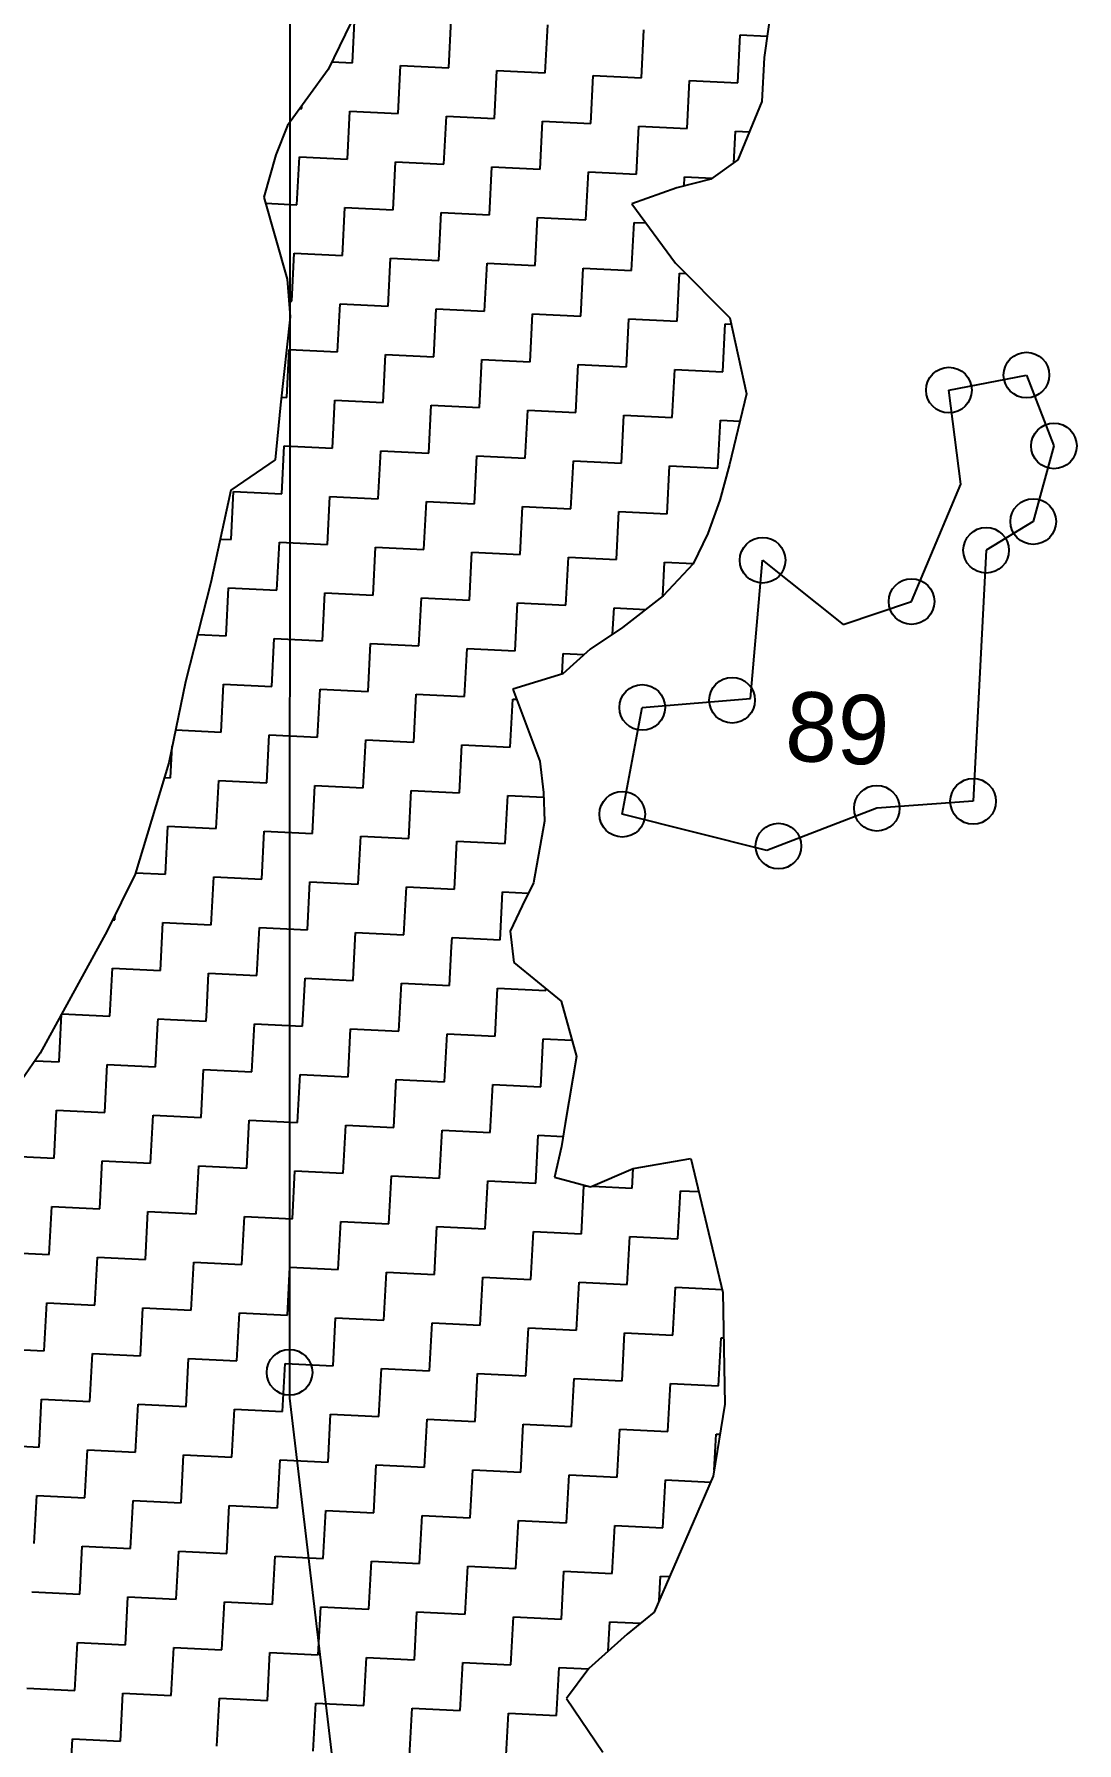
# Model space of a CAD drawing. Header units: metres. Extents: x 281214 to 284109, y 2088556 to 2092246.
# Drawn here: x 281748.8 to 281884.9, y 2090646.5 to 2090869.6 of the extents above; entities that cross this region are included whole.
import ezdxf
from ezdxf.enums import TextEntityAlignment as Align

# ---------------------------------------------------------------- set-up
doc = ezdxf.new("R2010")
doc.units = ezdxf.units.M
for name, color, linetype in [('POLY_HATCH', 12, 'Continuous'), ('POLY_PARCEL', 6, 'Continuous'), ('TEXT_PARCEL', 7, 'Continuous')]:
    doc.layers.add(name, color=color, linetype=linetype)
doc.styles.add('TEXT_MAP', font='')
doc.styles.get('TEXT_MAP').set_extended_font_data('Kruti Dev 050')

msp = doc.modelspace()

# ---------------------------------------------------------------- linework, layer by layer
for centre in [(281878.31, 2090825.1), (281868.19, 2090823.13), (281881.9, 2090815.84), (281879.2, 2090805.97), (281873.05, 2090802.22), (281843.87, 2090800.92), (281863.31, 2090795.53), (281828.15, 2090781.7), (281839.89, 2090782.65), (281825.55, 2090767.76), (281858.78, 2090768.54), (281871.35, 2090769.45), (281845.94, 2090763.61), (281782.11, 2090694.9)]:
    msp.add_circle(centre, 2.98)
at = {"layer": 'POLY_HATCH'}
for p, q in [((281845.11, 2090873.96), (281844.05, 2090866.56)), ((281790.12, 2090871.08), (281787.17, 2090864.98)), ((281787.17, 2090864.98), (281781.86, 2090857.69)), ((281844.05, 2090866.56), (281843.75, 2090860.81)), ((281843.75, 2090860.81), (281840.64, 2090853.18)), ((281781.86, 2090857.69), (281780.34, 2090853.83)), ((281780.34, 2090853.83), (281778.74, 2090848.32)), ((281840.64, 2090853.18), (281837.12, 2090850.65)), ((281832.66, 2090849.53), (281826.79, 2090847.46)), ((281837.12, 2090850.65), (281832.66, 2090849.53)), ((281778.74, 2090848.32), (281781.8, 2090837.63)), ((281826.79, 2090847.46), (281832.49, 2090839.71)), ((281781.8, 2090837.63), (281782.2, 2090832.68)), ((281832.49, 2090839.71), (281839.57, 2090832.57)), ((281782.2, 2090832.68), (281780.95, 2090821.23)), ((281839.57, 2090832.57), (281841.77, 2090822.63)), ((281841.77, 2090822.63), (281839.55, 2090813.43)), ((281780.95, 2090821.23), (281780.25, 2090814.04)), ((281780.25, 2090814.04), (281774.45, 2090810.06)), ((281839.55, 2090813.43), (281838.29, 2090808.76)), ((281774.45, 2090810.06), (281771.85, 2090798.03)), ((281838.29, 2090808.76), (281836.71, 2090804.43)), ((281836.71, 2090804.43), (281834.81, 2090800.47)), ((281834.81, 2090800.47), (281830.87, 2090796.27)), ((281771.85, 2090798.03), (281768.54, 2090785.04)), ((281830.87, 2090796.27), (281825.57, 2090792.14)), ((281825.57, 2090792.14), (281821.35, 2090789.31)), ((281821.35, 2090789.31), (281817.79, 2090786.1)), ((281768.54, 2090785.04), (281766.34, 2090774.49)), ((281817.79, 2090786.1), (281811.25, 2090784.07)), ((281811.25, 2090784.07), (281814.8, 2090774.67)), ((281766.34, 2090774.49), (281763.54, 2090765.1)), ((281814.8, 2090774.67), (281815.26, 2090770.58)), ((281815.26, 2090770.58), (281815.41, 2090766.85)), ((281815.41, 2090766.85), (281813.97, 2090758.79)), ((281763.54, 2090765.1), (281761.96, 2090759.92)), ((281761.96, 2090759.92), (281758.29, 2090752.54)), ((281813.97, 2090758.79), (281812.46, 2090755.82)), ((281812.46, 2090755.82), (281810.93, 2090752.51)), ((281758.29, 2090752.54), (281749.56, 2090736.55)), ((281810.93, 2090752.51), (281811.4, 2090748.42)), ((281811.4, 2090748.42), (281817.58, 2090743.36)), ((281817.58, 2090743.36), (281819.58, 2090736.14)), ((281749.56, 2090736.55), (281744.23, 2090728.93)), ((281819.58, 2090736.14), (281818.11, 2090727.4)), ((281818.11, 2090727.4), (281817.61, 2090724.38)), ((281817.61, 2090724.38), (281816.72, 2090720.36)), ((281826.96, 2090721.52), (281834.48, 2090722.83)), ((281834.48, 2090722.83), (281838.66, 2090705.33)), ((281816.72, 2090720.36), (281821.41, 2090719.1)), ((281821.41, 2090719.1), (281826.96, 2090721.52)), ((281838.66, 2090705.33), (281838.92, 2090690.75)), ((281838.92, 2090690.75), (281837.42, 2090681.34)), ((281837.42, 2090681.34), (281829.72, 2090663.59)), ((281829.72, 2090663.59), (281826.18, 2090660.73)), ((281826.18, 2090660.73), (281821.2, 2090656.24)), ((281821.2, 2090656.24), (281818.28, 2090652.32)), ((281818.28, 2090652.32), (281823.01, 2090645.3))]:
    msp.add_line(p, q, dxfattribs=at)
at = {"layer": 'POLY_HATCH', "linetype": 'Continuous'}
for p, q in [((281790.33, 2090865.85), (281790.65, 2090872.14)), ((281802.9, 2090865.2), (281803.23, 2090871.49)), ((281815.48, 2090864.54), (281815.81, 2090870.83)), ((281828.06, 2090863.89), (281828.38, 2090870.18)), ((281840.63, 2090863.24), (281840.96, 2090869.53)), ((281840.96, 2090869.53), (281844.45, 2090869.35)), ((281787.66, 2090865.99), (281790.33, 2090865.85)), ((281796.29, 2090859.23), (281796.61, 2090865.52)), ((281796.61, 2090865.52), (281802.9, 2090865.2)), ((281808.86, 2090858.58), (281809.19, 2090864.87)), ((281809.19, 2090864.87), (281815.48, 2090864.54)), ((281821.44, 2090857.93), (281821.77, 2090864.22)), ((281821.77, 2090864.22), (281828.06, 2090863.89)), ((281834.02, 2090857.28), (281834.34, 2090863.57)), ((281834.34, 2090863.57), (281840.63, 2090863.24)), ((281783.71, 2090859.89), (281783.73, 2090860.27)), ((281783.46, 2090859.9), (281783.71, 2090859.89)), ((281789.67, 2090853.27), (281790, 2090859.56)), ((281790, 2090859.56), (281796.29, 2090859.23)), ((281802.25, 2090852.62), (281802.58, 2090858.91)), ((281802.58, 2090858.91), (281808.86, 2090858.58)), ((281814.83, 2090851.97), (281815.15, 2090858.26)), ((281815.15, 2090858.26), (281821.44, 2090857.93)), ((281827.4, 2090851.32), (281827.73, 2090857.6)), ((281827.73, 2090857.6), (281834.02, 2090857.28)), ((281840.09, 2090852.78), (281840.31, 2090856.95)), ((281840.31, 2090856.95), (281842.14, 2090856.86)), ((281783.06, 2090847.31), (281783.39, 2090853.6)), ((281783.39, 2090853.6), (281789.67, 2090853.27)), ((281795.64, 2090846.66), (281795.96, 2090852.95)), ((281795.96, 2090852.95), (281802.25, 2090852.62)), ((281808.21, 2090846.01), (281808.54, 2090852.29)), ((281808.54, 2090852.29), (281814.83, 2090851.97)), ((281820.79, 2090845.35), (281821.12, 2090851.64)), ((281821.12, 2090851.64), (281827.4, 2090851.32)), ((281833.63, 2090849.77), (281833.69, 2090850.99)), ((281833.69, 2090850.99), (281837.33, 2090850.8)), ((281778.96, 2090847.52), (281783.06, 2090847.31)), ((281789.02, 2090840.7), (281789.35, 2090846.98)), ((281789.35, 2090846.98), (281795.64, 2090846.66)), ((281801.6, 2090840.04), (281801.92, 2090846.33)), ((281801.92, 2090846.33), (281808.21, 2090846.01)), ((281814.17, 2090839.39), (281814.5, 2090845.68)), ((281814.5, 2090845.68), (281820.79, 2090845.35)), ((281826.75, 2090838.74), (281827.08, 2090845.03)), ((281827.08, 2090845.03), (281828.63, 2090844.95)), ((281782.41, 2090834.73), (281782.73, 2090841.02)), ((281782.73, 2090841.02), (281789.02, 2090840.7)), ((281794.98, 2090834.08), (281795.31, 2090840.37)), ((281795.31, 2090840.37), (281801.6, 2090840.04)), ((281807.56, 2090833.43), (281807.89, 2090839.72)), ((281807.89, 2090839.72), (281814.17, 2090839.39)), ((281820.14, 2090832.78), (281820.46, 2090839.07)), ((281820.46, 2090839.07), (281826.75, 2090838.74)), ((281832.71, 2090832.13), (281833.04, 2090838.41)), ((281833.04, 2090838.41), (281833.81, 2090838.37)), ((281782.04, 2090834.75), (281782.41, 2090834.73)), ((281788.37, 2090828.12), (281788.7, 2090834.41)), ((281788.7, 2090834.41), (281794.98, 2090834.08)), ((281800.95, 2090827.47), (281801.27, 2090833.76)), ((281801.27, 2090833.76), (281807.56, 2090833.43)), ((281813.52, 2090826.82), (281813.85, 2090833.1)), ((281813.85, 2090833.1), (281820.14, 2090832.78)), ((281826.1, 2090826.16), (281826.42, 2090832.45)), ((281826.42, 2090832.45), (281832.71, 2090832.13)), ((281838.67, 2090825.51), (281839, 2090831.8)), ((281839, 2090831.8), (281839.75, 2090831.76)), ((281781.76, 2090822.16), (281782.08, 2090828.45)), ((281782.08, 2090828.45), (281788.37, 2090828.12)), ((281794.33, 2090821.51), (281794.66, 2090827.79)), ((281794.66, 2090827.79), (281800.95, 2090827.47)), ((281806.91, 2090820.85), (281807.23, 2090827.14)), ((281807.23, 2090827.14), (281813.52, 2090826.82)), ((281819.48, 2090820.2), (281819.81, 2090826.49)), ((281819.81, 2090826.49), (281826.1, 2090826.16)), ((281832.06, 2090819.55), (281832.39, 2090825.84)), ((281832.39, 2090825.84), (281838.67, 2090825.51)), ((281781.06, 2090822.19), (281781.76, 2090822.16)), ((281787.72, 2090815.54), (281788.04, 2090821.83)), ((281788.04, 2090821.83), (281794.33, 2090821.51)), ((281800.29, 2090814.89), (281800.62, 2090821.18)), ((281800.62, 2090821.18), (281806.91, 2090820.85)), ((281812.87, 2090814.24), (281813.2, 2090820.53)), ((281813.2, 2090820.53), (281819.48, 2090820.2)), ((281825.45, 2090813.59), (281825.77, 2090819.88)), ((281825.77, 2090819.88), (281832.06, 2090819.55)), ((281838.02, 2090812.93), (281838.35, 2090819.22)), ((281838.35, 2090819.22), (281840.92, 2090819.09)), ((281781.1, 2090809.58), (281781.43, 2090815.87)), ((281781.43, 2090815.87), (281787.72, 2090815.54)), ((281793.68, 2090808.93), (281794.01, 2090815.22)), ((281794.01, 2090815.22), (281800.29, 2090814.89)), ((281806.26, 2090808.28), (281806.58, 2090814.57)), ((281806.58, 2090814.57), (281812.87, 2090814.24)), ((281818.83, 2090807.62), (281819.16, 2090813.91)), ((281819.16, 2090813.91), (281825.45, 2090813.59)), ((281831.41, 2090806.97), (281831.73, 2090813.26)), ((281831.73, 2090813.26), (281838.02, 2090812.93)), ((281774.49, 2090803.62), (281774.81, 2090809.91)), ((281774.81, 2090809.91), (281781.1, 2090809.58)), ((281787.06, 2090802.97), (281787.39, 2090809.26)), ((281787.39, 2090809.26), (281793.68, 2090808.93)), ((281799.64, 2090802.32), (281799.97, 2090808.6)), ((281799.97, 2090808.6), (281806.26, 2090808.28)), ((281812.22, 2090801.66), (281812.54, 2090807.95)), ((281812.54, 2090807.95), (281818.83, 2090807.62)), ((281824.79, 2090801.01), (281825.12, 2090807.3)), ((281825.12, 2090807.3), (281831.41, 2090806.97)), ((281773.07, 2090803.69), (281774.49, 2090803.62)), ((281780.45, 2090797.01), (281780.78, 2090803.29)), ((281780.78, 2090803.29), (281787.06, 2090802.97)), ((281793.03, 2090796.35), (281793.35, 2090802.64)), ((281793.35, 2090802.64), (281799.64, 2090802.32)), ((281805.6, 2090795.7), (281805.93, 2090801.99)), ((281805.93, 2090801.99), (281812.22, 2090801.66)), ((281818.18, 2090795.05), (281818.51, 2090801.34)), ((281818.51, 2090801.34), (281824.79, 2090801.01)), ((281830.85, 2090796.25), (281831.08, 2090800.68)), ((281831.08, 2090800.68), (281834.83, 2090800.49)), ((281773.84, 2090791.04), (281774.16, 2090797.33)), ((281774.16, 2090797.33), (281780.45, 2090797.01)), ((281786.41, 2090790.39), (281786.74, 2090796.68)), ((281786.74, 2090796.68), (281793.03, 2090796.35)), ((281798.99, 2090789.74), (281799.32, 2090796.03)), ((281799.32, 2090796.03), (281805.6, 2090795.7)), ((281811.57, 2090789.09), (281811.89, 2090795.37)), ((281811.89, 2090795.37), (281818.18, 2090795.05)), ((281824.29, 2090791.28), (281824.47, 2090794.72)), ((281824.47, 2090794.72), (281828.61, 2090794.51)), ((281770.12, 2090791.24), (281773.84, 2090791.04)), ((281779.8, 2090784.43), (281780.12, 2090790.72)), ((281780.12, 2090790.72), (281786.41, 2090790.39)), ((281792.37, 2090783.78), (281792.7, 2090790.07)), ((281792.7, 2090790.07), (281798.99, 2090789.74)), ((281804.95, 2090783.12), (281805.28, 2090789.41)), ((281805.28, 2090789.41), (281811.57, 2090789.09)), ((281817.71, 2090786.08), (281817.85, 2090788.76)), ((281817.85, 2090788.76), (281820.59, 2090788.62)), ((281773.18, 2090778.47), (281773.51, 2090784.76)), ((281773.51, 2090784.76), (281779.8, 2090784.43)), ((281785.76, 2090777.81), (281786.09, 2090784.1)), ((281786.09, 2090784.1), (281792.37, 2090783.78)), ((281798.34, 2090777.16), (281798.66, 2090783.45)), ((281798.66, 2090783.45), (281804.95, 2090783.12)), ((281810.91, 2090776.51), (281811.24, 2090782.8)), ((281811.24, 2090782.8), (281811.74, 2090782.77)), ((281767.23, 2090778.78), (281773.18, 2090778.47)), ((281779.15, 2090771.85), (281779.47, 2090778.14)), ((281779.47, 2090778.14), (281785.76, 2090777.81)), ((281791.72, 2090771.2), (281792.05, 2090777.49)), ((281792.05, 2090777.49), (281798.34, 2090777.16)), ((281766.57, 2090772.51), (281766.78, 2090776.63)), ((281804.3, 2090770.55), (281804.62, 2090776.84)), ((281804.62, 2090776.84), (281810.91, 2090776.51)), ((281765.76, 2090772.55), (281766.57, 2090772.51)), ((281772.53, 2090765.89), (281772.86, 2090772.18)), ((281772.86, 2090772.18), (281779.15, 2090771.85)), ((281785.11, 2090765.24), (281785.43, 2090771.53)), ((281785.43, 2090771.53), (281791.72, 2090771.2)), ((281797.68, 2090764.59), (281798.01, 2090770.87)), ((281798.01, 2090770.87), (281804.3, 2090770.55)), ((281810.26, 2090763.93), (281810.59, 2090770.22)), ((281810.59, 2090770.22), (281815.29, 2090769.98)), ((281765.92, 2090759.93), (281766.24, 2090766.22)), ((281766.24, 2090766.22), (281772.53, 2090765.89)), ((281778.49, 2090759.28), (281778.82, 2090765.56)), ((281778.82, 2090765.56), (281785.11, 2090765.24)), ((281791.07, 2090758.62), (281791.4, 2090764.91)), ((281791.4, 2090764.91), (281797.68, 2090764.59)), ((281803.65, 2090757.97), (281803.97, 2090764.26)), ((281803.97, 2090764.26), (281810.26, 2090763.93)), ((281762.03, 2090760.13), (281765.92, 2090759.93)), ((281771.88, 2090753.31), (281772.21, 2090759.6)), ((281772.21, 2090759.6), (281778.49, 2090759.28)), ((281784.46, 2090752.66), (281784.78, 2090758.95)), ((281784.78, 2090758.95), (281791.07, 2090758.62)), ((281797.03, 2090752.01), (281797.36, 2090758.3)), ((281797.36, 2090758.3), (281803.65, 2090757.97)), ((281809.65, 2090752.18), (281809.93, 2090757.65)), ((281809.93, 2090757.65), (281813.3, 2090757.47)), ((281759, 2090753.98), (281759.3, 2090753.97)), ((281759.3, 2090753.97), (281759.34, 2090754.65)), ((281765.26, 2090747.35), (281765.59, 2090753.64)), ((281765.59, 2090753.64), (281771.88, 2090753.31)), ((281777.84, 2090746.7), (281778.17, 2090752.99)), ((281778.17, 2090752.99), (281784.46, 2090752.66)), ((281790.48, 2090747.19), (281790.74, 2090752.34)), ((281790.74, 2090752.34), (281797.03, 2090752.01)), ((281803.26, 2090750.51), (281803.32, 2090751.68)), ((281803.32, 2090751.68), (281807.02, 2090751.49)), ((281807.02, 2090751.49), (281809.61, 2090751.36)), ((281809.61, 2090751.36), (281809.65, 2090752.18)), ((281802.99, 2090745.4), (281803.26, 2090750.51)), ((281758.65, 2090741.39), (281758.98, 2090747.68)), ((281758.98, 2090747.68), (281765.26, 2090747.35)), ((281771.3, 2090742.2), (281771.55, 2090747.03)), ((281771.55, 2090747.03), (281777.84, 2090746.7)), ((281784.09, 2090745.53), (281784.13, 2090746.37)), ((281784.13, 2090746.37), (281786.8, 2090746.24)), ((281786.8, 2090746.24), (281790.42, 2090746.05)), ((281790.42, 2090746.05), (281790.48, 2090747.19)), ((281783.8, 2090740.09), (281784.09, 2090745.53)), ((281796.38, 2090739.43), (281796.71, 2090745.72)), ((281796.71, 2090745.72), (281802.99, 2090745.4)), ((281808.96, 2090738.78), (281809.28, 2090745.07)), ((281809.28, 2090745.07), (281815.57, 2090744.74)), ((281815.57, 2090744.74), (281815.58, 2090744.99)), ((281752.38, 2090741.72), (281758.65, 2090741.39)), ((281771.23, 2090740.74), (281771.3, 2090742.2)), ((281752.13, 2090737.22), (281752.36, 2090741.68)), ((281764.61, 2090734.78), (281764.91, 2090740.54)), ((281764.91, 2090740.54), (281764.94, 2090741.06)), ((281764.94, 2090741.06), (281766.59, 2090740.98)), ((281766.59, 2090740.98), (281771.23, 2090740.74)), ((281777.19, 2090734.12), (281777.52, 2090740.41)), ((281777.52, 2090740.41), (281783.8, 2090740.09)), ((281789.77, 2090733.47), (281790.09, 2090739.76)), ((281790.09, 2090739.76), (281796.38, 2090739.43)), ((281802.34, 2090732.82), (281802.67, 2090739.11)), ((281802.67, 2090739.11), (281808.96, 2090738.78)), ((281814.92, 2090732.17), (281815.24, 2090738.46)), ((281815.24, 2090738.46), (281818.99, 2090738.26)), ((281748.89, 2090735.59), (281752.04, 2090735.43)), ((281752.04, 2090735.43), (281752.13, 2090737.22)), ((281758, 2090728.81), (281758.32, 2090735.1)), ((281758.32, 2090735.1), (281764.61, 2090734.78)), ((281770.57, 2090728.16), (281770.9, 2090734.45)), ((281770.9, 2090734.45), (281777.19, 2090734.12)), ((281783.15, 2090727.51), (281783.48, 2090733.8)), ((281783.48, 2090733.8), (281789.77, 2090733.47)), ((281795.73, 2090726.86), (281796.05, 2090733.15)), ((281796.05, 2090733.15), (281802.34, 2090732.82)), ((281808.3, 2090726.2), (281808.63, 2090732.49)), ((281808.63, 2090732.49), (281814.92, 2090732.17)), ((281751.38, 2090722.85), (281751.71, 2090729.14)), ((281751.71, 2090729.14), (281758, 2090728.81)), ((281763.96, 2090722.2), (281764.29, 2090728.49)), ((281764.29, 2090728.49), (281770.57, 2090728.16)), ((281776.54, 2090721.55), (281776.86, 2090727.84)), ((281776.86, 2090727.84), (281783.15, 2090727.51)), ((281789.11, 2090720.9), (281789.44, 2090727.18)), ((281789.44, 2090727.18), (281795.73, 2090726.86)), ((281801.69, 2090720.24), (281802.02, 2090726.53)), ((281802.02, 2090726.53), (281808.3, 2090726.2)), ((281814.27, 2090719.59), (281814.59, 2090725.88)), ((281814.59, 2090725.88), (281817.83, 2090725.71)), ((281745.1, 2090723.18), (281751.38, 2090722.85)), ((281757.35, 2090716.24), (281757.67, 2090722.53)), ((281757.67, 2090722.53), (281763.96, 2090722.2)), ((281769.92, 2090715.59), (281770.25, 2090721.87)), ((281770.25, 2090721.87), (281776.54, 2090721.55)), ((281782.5, 2090714.93), (281782.82, 2090721.22)), ((281782.82, 2090721.22), (281789.11, 2090720.9)), ((281795.07, 2090714.28), (281795.4, 2090720.57)), ((281795.4, 2090720.57), (281801.69, 2090720.24)), ((281807.65, 2090713.63), (281807.98, 2090719.92)), ((281807.98, 2090719.92), (281814.27, 2090719.59)), ((281826.84, 2090718.94), (281826.98, 2090721.53)), ((281820.23, 2090712.98), (281820.55, 2090719.26)), ((281820.55, 2090719.26), (281820.85, 2090719.25)), ((281821.65, 2090719.21), (281826.84, 2090718.94)), ((281832.8, 2090712.32), (281833.13, 2090718.61)), ((281833.13, 2090718.61), (281835.52, 2090718.49)), ((281750.73, 2090710.28), (281751.06, 2090716.56)), ((281751.06, 2090716.56), (281757.35, 2090716.24)), ((281763.31, 2090709.62), (281763.63, 2090715.91)), ((281763.63, 2090715.91), (281769.92, 2090715.59)), ((281775.88, 2090708.97), (281776.21, 2090715.26)), ((281776.21, 2090715.26), (281782.5, 2090714.93)), ((281788.46, 2090708.32), (281788.79, 2090714.61)), ((281788.79, 2090714.61), (281795.07, 2090714.28)), ((281801.04, 2090707.67), (281801.36, 2090713.95)), ((281801.36, 2090713.95), (281807.65, 2090713.63)), ((281813.61, 2090707.01), (281813.94, 2090713.3)), ((281813.94, 2090713.3), (281820.23, 2090712.98)), ((281744.44, 2090710.6), (281750.73, 2090710.28)), ((281826.19, 2090706.36), (281826.52, 2090712.65)), ((281826.52, 2090712.65), (281832.8, 2090712.32)), ((281756.69, 2090703.66), (281757.02, 2090709.95)), ((281757.02, 2090709.95), (281763.31, 2090709.62)), ((281769.27, 2090703.01), (281769.6, 2090709.3)), ((281769.6, 2090709.3), (281775.88, 2090708.97)), ((281781.85, 2090702.36), (281782.17, 2090708.65)), ((281782.17, 2090708.65), (281788.46, 2090708.32)), ((281794.42, 2090701.7), (281794.75, 2090707.99)), ((281794.75, 2090707.99), (281801.04, 2090707.67)), ((281807, 2090701.05), (281807.33, 2090707.34)), ((281807.33, 2090707.34), (281813.61, 2090707.01)), ((281819.58, 2090700.4), (281819.9, 2090706.69)), ((281819.9, 2090706.69), (281826.19, 2090706.36)), ((281832.15, 2090699.75), (281832.48, 2090706.04)), ((281832.48, 2090706.04), (281838.57, 2090705.72)), ((281750.08, 2090697.7), (281750.41, 2090703.99)), ((281750.41, 2090703.99), (281756.69, 2090703.66)), ((281762.66, 2090697.05), (281762.98, 2090703.34)), ((281762.98, 2090703.34), (281769.27, 2090703.01)), ((281775.23, 2090696.39), (281775.56, 2090702.68)), ((281775.56, 2090702.68), (281781.85, 2090702.36)), ((281787.81, 2090695.74), (281788.13, 2090702.03)), ((281788.13, 2090702.03), (281794.42, 2090701.7)), ((281800.38, 2090695.09), (281800.71, 2090701.38)), ((281800.71, 2090701.38), (281807, 2090701.05)), ((281812.96, 2090694.44), (281813.29, 2090700.73)), ((281813.29, 2090700.73), (281819.58, 2090700.4)), ((281825.54, 2090693.79), (281825.86, 2090700.07)), ((281825.86, 2090700.07), (281832.15, 2090699.75)), ((281838.11, 2090693.13), (281838.44, 2090699.42)), ((281838.44, 2090699.42), (281838.77, 2090699.4)), ((281743.79, 2090698.03), (281750.08, 2090697.7)), ((281756.04, 2090691.09), (281756.37, 2090697.37)), ((281756.37, 2090697.37), (281762.66, 2090697.05)), ((281768.62, 2090690.43), (281768.94, 2090696.72)), ((281768.94, 2090696.72), (281775.23, 2090696.39)), ((281781.19, 2090689.78), (281781.52, 2090696.07)), ((281781.52, 2090696.07), (281787.81, 2090695.74)), ((281793.77, 2090689.13), (281794.1, 2090695.42)), ((281794.1, 2090695.42), (281800.38, 2090695.09)), ((281806.35, 2090688.48), (281806.67, 2090694.76)), ((281806.67, 2090694.76), (281812.96, 2090694.44)), ((281818.92, 2090687.82), (281819.25, 2090694.11)), ((281819.25, 2090694.11), (281825.54, 2090693.79)), ((281831.5, 2090687.17), (281831.83, 2090693.46)), ((281831.83, 2090693.46), (281838.11, 2090693.13)), ((281749.43, 2090685.12), (281749.75, 2090691.41)), ((281749.75, 2090691.41), (281756.04, 2090691.09)), ((281762, 2090684.47), (281762.33, 2090690.76)), ((281762.33, 2090690.76), (281768.62, 2090690.43)), ((281774.58, 2090683.82), (281774.91, 2090690.11)), ((281774.91, 2090690.11), (281781.19, 2090689.78)), ((281787.16, 2090683.17), (281787.48, 2090689.45)), ((281787.48, 2090689.45), (281793.77, 2090689.13)), ((281799.73, 2090682.51), (281800.06, 2090688.8)), ((281800.06, 2090688.8), (281806.35, 2090688.48)), ((281812.31, 2090681.86), (281812.63, 2090688.15)), ((281812.63, 2090688.15), (281818.92, 2090687.82)), ((281824.88, 2090681.21), (281825.21, 2090687.5)), ((281825.21, 2090687.5), (281831.5, 2090687.17)), ((281837.54, 2090682.13), (281837.79, 2090686.85)), ((281837.79, 2090686.85), (281838.29, 2090686.82)), ((281743.14, 2090685.45), (281749.43, 2090685.12)), ((281755.39, 2090678.51), (281755.72, 2090684.8)), ((281755.72, 2090684.8), (281762, 2090684.47)), ((281767.97, 2090677.86), (281768.29, 2090684.14)), ((281768.29, 2090684.14), (281774.58, 2090683.82)), ((281780.54, 2090677.2), (281780.87, 2090683.49)), ((281780.87, 2090683.49), (281787.16, 2090683.17)), ((281793.12, 2090676.55), (281793.44, 2090682.84)), ((281793.44, 2090682.84), (281799.73, 2090682.51)), ((281805.69, 2090675.9), (281806.02, 2090682.19)), ((281806.02, 2090682.19), (281812.31, 2090681.86)), ((281818.27, 2090675.25), (281818.6, 2090681.54)), ((281818.6, 2090681.54), (281824.88, 2090681.21)), ((281830.85, 2090674.59), (281831.17, 2090680.88)), ((281831.17, 2090680.88), (281837.09, 2090680.58)), ((281748.77, 2090672.55), (281749.1, 2090678.84)), ((281749.1, 2090678.84), (281755.39, 2090678.51)), ((281761.35, 2090671.89), (281761.68, 2090678.18)), ((281761.68, 2090678.18), (281767.97, 2090677.86)), ((281773.93, 2090671.24), (281774.25, 2090677.53)), ((281774.25, 2090677.53), (281780.54, 2090677.2)), ((281786.5, 2090670.59), (281786.83, 2090676.88)), ((281786.83, 2090676.88), (281793.12, 2090676.55)), ((281799.08, 2090669.94), (281799.41, 2090676.23)), ((281799.41, 2090676.23), (281805.69, 2090675.9)), ((281811.66, 2090669.29), (281811.98, 2090675.57)), ((281811.98, 2090675.57), (281818.27, 2090675.25)), ((281824.23, 2090668.63), (281824.56, 2090674.92)), ((281824.56, 2090674.92), (281830.85, 2090674.59)), ((281754.74, 2090665.93), (281755.06, 2090672.22)), ((281755.06, 2090672.22), (281761.35, 2090671.89)), ((281767.31, 2090665.28), (281767.64, 2090671.57)), ((281767.64, 2090671.57), (281773.93, 2090671.24)), ((281779.89, 2090664.63), (281780.22, 2090670.92)), ((281780.22, 2090670.92), (281786.5, 2090670.59)), ((281792.47, 2090663.98), (281792.79, 2090670.26)), ((281792.79, 2090670.26), (281799.08, 2090669.94)), ((281805.04, 2090663.32), (281805.37, 2090669.61)), ((281805.37, 2090669.61), (281811.66, 2090669.29)), ((281817.62, 2090662.67), (281817.94, 2090668.96)), ((281817.94, 2090668.96), (281824.23, 2090668.63)), ((281830.35, 2090665.05), (281830.52, 2090668.31)), ((281830.52, 2090668.31), (281831.74, 2090668.24)), ((281748.45, 2090666.26), (281754.74, 2090665.93)), ((281760.7, 2090659.32), (281761.02, 2090665.61)), ((281761.02, 2090665.61), (281767.31, 2090665.28)), ((281773.27, 2090658.67), (281773.6, 2090664.95)), ((281773.6, 2090664.95), (281779.89, 2090664.63)), ((281785.85, 2090658.01), (281786.18, 2090664.3)), ((281786.18, 2090664.3), (281792.47, 2090663.98)), ((281798.43, 2090657.36), (281798.75, 2090663.65)), ((281798.75, 2090663.65), (281805.04, 2090663.32)), ((281811, 2090656.71), (281811.33, 2090663)), ((281811.33, 2090663), (281817.62, 2090662.67)), ((281823.71, 2090658.5), (281823.91, 2090662.34)), ((281823.91, 2090662.34), (281827.92, 2090662.14)), ((281754.08, 2090653.36), (281754.41, 2090659.64)), ((281754.41, 2090659.64), (281760.7, 2090659.32)), ((281766.66, 2090652.7), (281766.99, 2090658.99)), ((281766.99, 2090658.99), (281773.27, 2090658.67)), ((281779.24, 2090652.05), (281779.56, 2090658.34)), ((281779.56, 2090658.34), (281785.85, 2090658.01)), ((281791.81, 2090651.4), (281792.14, 2090657.69)), ((281792.14, 2090657.69), (281798.43, 2090657.36)), ((281804.39, 2090650.75), (281804.72, 2090657.04)), ((281804.72, 2090657.04), (281811, 2090656.71)), ((281816.97, 2090650.09), (281817.29, 2090656.38)), ((281817.29, 2090656.38), (281821.16, 2090656.18)), ((281747.8, 2090653.68), (281754.08, 2090653.36)), ((281760.05, 2090646.74), (281760.37, 2090653.03)), ((281760.37, 2090653.03), (281766.66, 2090652.7)), ((281772.62, 2090646.09), (281772.95, 2090652.38)), ((281772.95, 2090652.38), (281779.24, 2090652.05)), ((281785.2, 2090645.44), (281785.53, 2090651.73)), ((281785.53, 2090651.73), (281791.81, 2090651.4)), ((281797.78, 2090644.78), (281798.1, 2090651.07)), ((281798.1, 2090651.07), (281804.39, 2090650.75)), ((281810.35, 2090644.13), (281810.68, 2090650.42)), ((281810.68, 2090650.42), (281816.97, 2090650.09)), ((281753.43, 2090640.78), (281753.76, 2090647.07)), ((281753.76, 2090647.07), (281760.05, 2090646.74))]:
    msp.add_line(p, q, dxfattribs=at)
at = {"layer": 'POLY_PARCEL'}
for p, q in [((281782.15, 2090891.63), (281782.11, 2090691.55)), ((281868.19, 2090823.13), (281878.31, 2090825.1)), ((281878.31, 2090825.1), (281881.9, 2090815.84)), ((281869.74, 2090810.84), (281868.19, 2090823.13)), ((281881.9, 2090815.84), (281879.2, 2090805.97)), ((281863.31, 2090795.53), (281869.74, 2090810.84)), ((281879.2, 2090805.97), (281873.05, 2090802.22)), ((281873.05, 2090802.22), (281871.35, 2090769.45)), ((281842.3, 2090782.85), (281843.87, 2090800.92)), ((281843.87, 2090800.92), (281854.39, 2090792.55)), ((281854.39, 2090792.55), (281863.31, 2090795.53)), ((281828.15, 2090781.7), (281842.3, 2090782.85)), ((281825.55, 2090767.76), (281828.15, 2090781.7)), ((281858.78, 2090768.54), (281844.41, 2090763.02)), ((281871.35, 2090769.45), (281858.78, 2090768.54)), ((281844.41, 2090763.02), (281825.55, 2090767.76)), ((281782.11, 2090691.55), (281804.3, 2090503.36))]:
    msp.add_line(p, q, dxfattribs=at)

# ---------------------------------------------------------------- texts
at = {"layer": 'TEXT_PARCEL', "style": 'TEXT_MAP'}
msp.add_text('89', height=9.067, rotation=357.0307, dxfattribs=at).set_placement((281853.41, 2090774.46), align=Align.CENTER)

doc.saveas('drawing.dxf')
